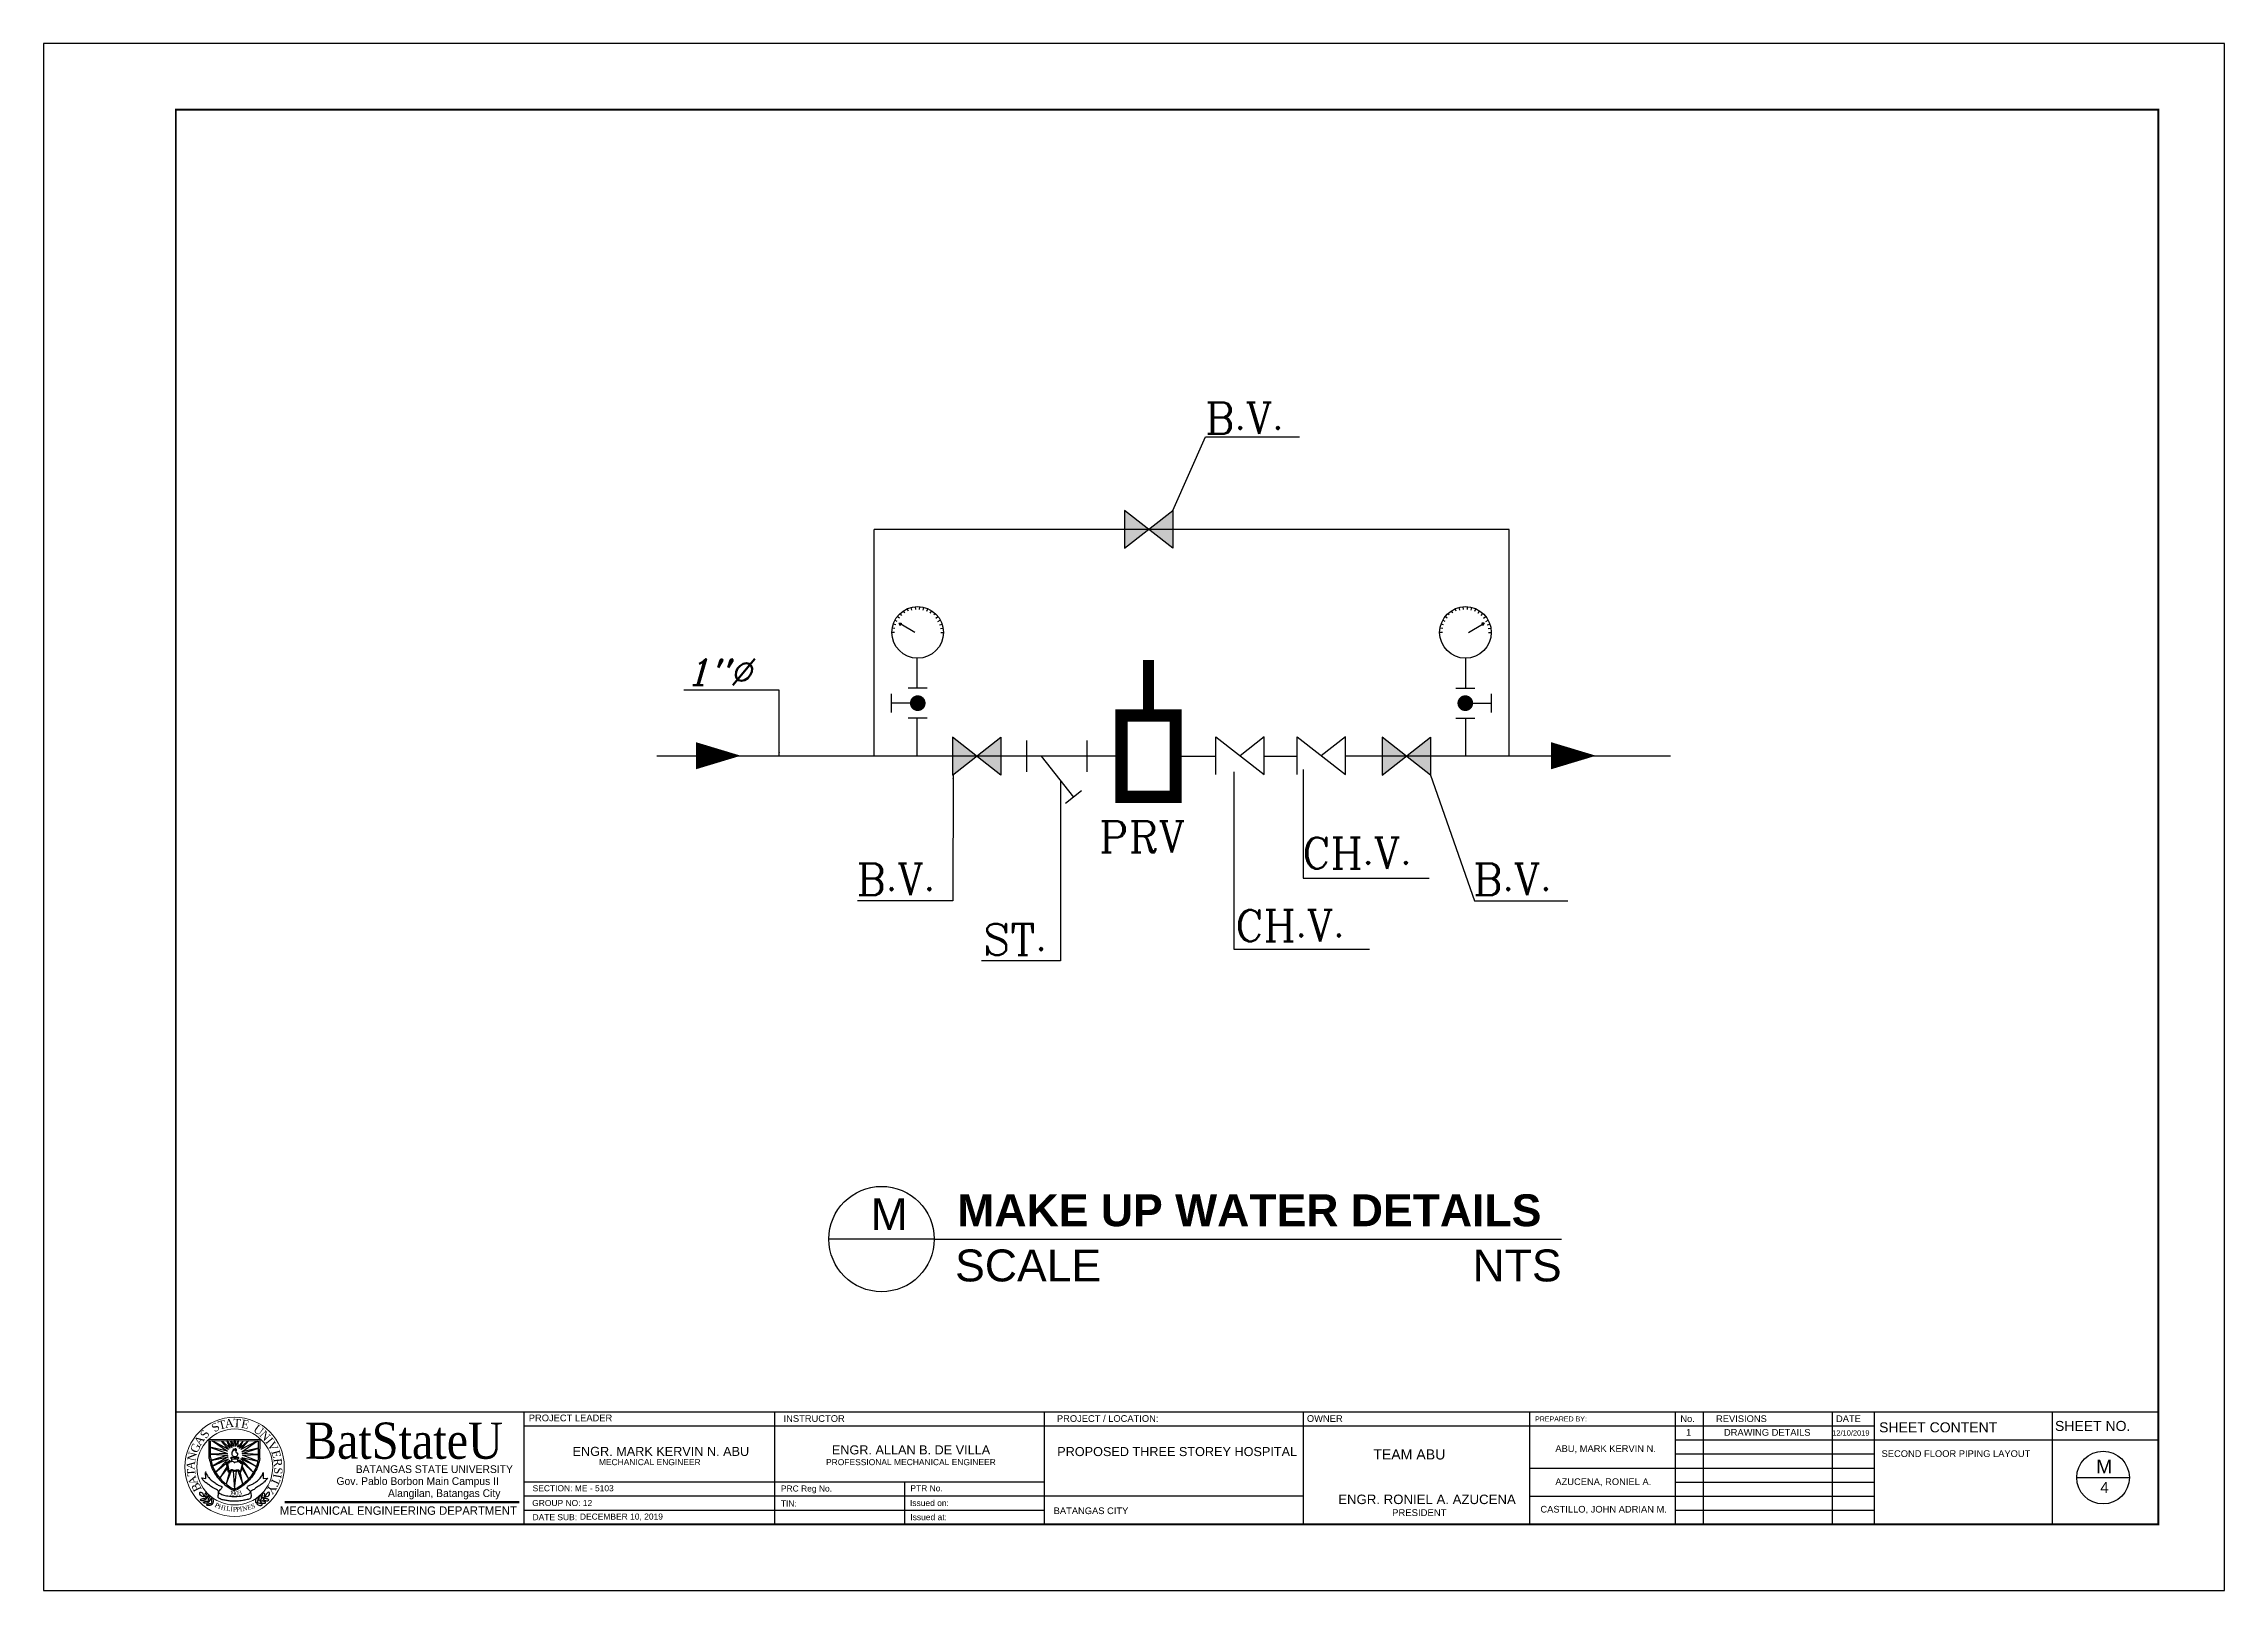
# Model space of a CAD drawing. Header units: millimetres. Extents: x 0 to 27402, y -2 to 21839.
# Drawn here: x 218.6 to 317.8, y -1.9 to 68.5 of the extents above; entities that cross this region are included whole.
import ezdxf
from ezdxf.enums import TextEntityAlignment as Align

# ---------------------------------------------------------------- set-up
doc = ezdxf.new("R2010")
doc.units = ezdxf.units.MM
for name, color, linetype in [('.1', 1, 'Continuous'), ('DUCT', 7, 'Continuous'), ('pump', 42, 'Continuous'), ('SHEET', 3, 'Continuous'), ('text', 7, 'Continuous')]:
    doc.layers.add(name, color=color, linetype=linetype)
for name, color, linetype, lineweight in [('stair', 134, 'Continuous', 0), ('texts', 2, 'Continuous', 18), ('WALL', 4, 'Continuous', 30)]:
    doc.layers.add(name, color=color, linetype=linetype, lineweight=lineweight)
doc.styles.add('arial', font='arial.ttf')
doc.styles.add('CGOTHIC', font='GOTHIC.TTF')
doc.styles.add('GARAMOND', font='GARA.TTF')
doc.styles.add('ROMANT', font='romanc.shx')
doc.styles.get("Standard").update_dxf_attribs({"font": 'arial.ttf'})
doc.dimstyles.get("Standard").update_dxf_attribs({"dimtxt": 0.18, "dimasz": 0.18, "dimexe": 0.18, "dimexo": 0.0625, "dimgap": 0.09, "dimtad": 0, "dimtih": 1, "dimtoh": 1, "dimdec": 4, "dimzin": 0, "dimdsep": 46, "dimtxsty": 'Standard', "dimcen": 0.09, "dimadec": 0, "dimazin": 0, "dimtfac": 1, "dimtdec": 4, "dimtofl": 0, "dimtmove": 0, "dimatfit": 3, "dimfxl": 1, "dimtolj": 1, "dimtzin": 0, "dimarcsym": 0})

msp = doc.modelspace()

# ---------------------------------------------------------------- linework, layer by layer
at = {"layer": '.1', "color": 0}
for p, q in [((317.84, 68.45), (218.564, 68.45)), ((218.564, 68.45), (218.564, -1.946)), ((317.84, -1.946), (317.84, 68.45)), ((218.564, -1.946), (317.84, -1.946))]:
    msp.add_line(p, q, dxfattribs=at)
at = {"layer": '.1', "linetype": 'Continuous', "ltscale": 0.5}
msp.add_line((251.837, 6.183), (251.837, 1.063), dxfattribs=at)
at = {"color": 1}
for p, q in [((269.967, 45.481), (267.763, 47.207)), ((267.763, 47.207), (267.763, 45.481)), ((267.763, 45.481), (269.967, 47.207)), ((269.967, 47.207), (269.967, 45.481)), ((258.335, 39.122), (258.335, 40.481)), ((283.307, 39.122), (283.307, 40.481)), ((257.17, 38.002), (257.17, 38.864)), ((258.785, 39.122), (257.923, 39.122)), ((282.857, 39.122), (283.72, 39.122)), ((284.473, 38.002), (284.473, 38.864)), ((258.785, 37.744), (257.923, 37.744)), ((258.335, 36.027), (258.335, 37.744)), ((282.857, 37.744), (283.72, 37.744)), ((283.307, 36.027), (283.307, 37.744)), ((259.942, 35.159), (262.146, 36.884)), ((262.146, 35.159), (259.942, 36.884)), ((259.942, 36.884), (259.942, 35.159)), ((262.146, 36.884), (262.146, 35.159)), ((263.321, 35.306), (263.321, 36.737)), ((266.076, 35.306), (266.076, 36.737)), ((271.929, 36.905), (274.133, 35.18)), ((271.929, 35.18), (271.929, 36.905)), ((274.133, 36.905), (273.031, 36.042)), ((274.133, 35.18), (274.133, 36.905)), ((275.628, 36.905), (277.832, 35.18)), ((275.628, 35.18), (275.628, 36.905)), ((277.832, 36.905), (276.73, 36.042)), ((277.832, 35.18), (277.832, 36.905)), ((281.701, 35.159), (279.497, 36.884)), ((279.497, 36.884), (279.497, 35.159)), ((279.497, 35.159), (281.701, 36.884)), ((281.701, 36.884), (281.701, 35.159)), ((263.979, 36.022), (265.447, 34.15)), ((265.812, 34.44), (265.082, 33.86))]:
    msp.add_line(p, q, dxfattribs=at)
at = {"color": 6}
for p, q in [((285.274, 46.344), (256.369, 46.344)), ((256.369, 36.022), (256.369, 46.344)), ((285.274, 36.022), (285.274, 46.344)), ((267.631, 36.022), (246.482, 36.022)), ((270.099, 36.022), (271.929, 36.022)), ((274.133, 36.022), (275.628, 36.022)), ((277.832, 36.042), (292.622, 36.042))]:
    msp.add_line(p, q, dxfattribs=at)
for p, q in [((259.108, 14.045), (254.313, 14.045)), ((259.108, 14.045), (287.67, 14.045)), ((226.107, 4.06), (226.107, 4.927)), ((226.932, 4.391), (226.134, 4.565)), ((226.134, 4.565), (226.932, 4.288)), ((226.156, 4.095), (226.156, 4.864)), ((226.932, 4.288), (226.183, 4.256)), ((226.183, 4.256), (226.954, 4.201)), ((226.954, 4.201), (226.183, 3.967)), ((226.183, 3.967), (226.959, 4.136)), ((226.986, 4.467), (226.248, 4.864)), ((226.248, 4.864), (226.932, 4.391)), ((226.959, 4.136), (226.257, 3.705)), ((226.257, 3.705), (226.986, 4.039)), ((226.986, 4.039), (226.39, 3.429)), ((226.39, 3.429), (227.041, 3.974)), ((226.688, 4.864), (226.655, 4.83)), ((226.655, 4.83), (226.986, 4.467)), ((227.046, 4.521), (226.688, 4.864)), ((226.938, 4.864), (226.91, 4.864)), ((226.91, 4.864), (227.046, 4.521)), ((227.127, 4.559), (226.938, 4.864)), ((227.127, 4.864), (227.07, 4.846)), ((227.07, 4.846), (227.127, 4.559)), ((227.117, 4.046), (227.117, 3.945)), ((227.209, 4.603), (227.127, 4.864)), ((227.231, 4.864), (227.209, 4.603)), ((227.307, 4.864), (227.231, 4.864)), ((227.404, 4.864), (227.307, 4.608)), ((227.307, 4.608), (227.307, 4.864)), ((227.396, 4.034), (227.396, 3.933)), ((227.643, 4.864), (227.404, 4.57)), ((227.404, 4.57), (227.442, 4.864)), ((227.442, 4.864), (227.404, 4.864)), ((228.113, 3.417), (227.48, 3.99)), ((227.893, 4.864), (227.486, 4.516)), ((227.486, 4.516), (227.643, 4.864)), ((228.305, 4.864), (227.545, 4.462)), ((227.545, 4.462), (227.893, 4.864)), ((228.251, 3.699), (227.545, 4.039)), ((227.545, 4.039), (228.113, 3.417)), ((227.583, 4.359), (228.305, 4.864)), ((228.354, 4.527), (227.583, 4.359)), ((227.583, 4.104), (228.251, 3.699)), ((227.583, 4.104), (228.321, 3.935)), ((227.605, 4.277), (228.354, 4.527)), ((228.354, 4.245), (227.605, 4.277)), ((227.616, 4.201), (228.354, 4.245)), ((228.321, 3.935), (227.616, 4.201)), ((228.354, 4.088), (228.354, 4.864)), ((228.403, 4.06), (228.419, 4.923)), ((225.76, 3.182), (225.944, 3.144)), ((225.944, 3.144), (225.934, 3.419)), ((226.905, 3.67), (226.593, 3.154)), ((226.593, 3.154), (226.916, 3.588)), ((226.871, 3.832), (226.948, 3.476)), ((226.875, 2.891), (227.122, 3.507)), ((227.03, 3.453), (226.875, 2.891)), ((226.931, 3.824), (226.989, 3.494)), ((227.187, 3.491), (227.255, 2.653)), ((227.255, 2.653), (227.339, 3.496)), ((227.41, 3.491), (227.628, 2.885)), ((227.628, 2.885), (227.507, 3.458)), ((227.607, 3.795), (227.525, 3.488)), ((227.557, 3.47), (227.652, 3.834)), ((227.589, 3.621), (227.892, 3.127)), ((227.892, 3.127), (227.621, 3.692)), ((228.552, 3.422), (228.563, 3.151)), ((228.563, 3.151), (228.744, 3.157))]:
    msp.add_line(p, q)
at = {"const_width": 0.494}
msp.add_lwpolyline([(268.865, 37.872), (268.865, 40.397)], dxfattribs=at)
at = {"const_width": 0.555}
msp.add_lwpolyline([(270.099, 37.872), (270.099, 34.171), (267.631, 34.171), (267.631, 37.872)], close=True, dxfattribs=at)
at = {"color": 1}
for centre in [(258.352, 41.654), (283.291, 41.654)]:
    msp.add_circle(centre, 1.174, dxfattribs=at)
msp.add_circle((256.711, 14.045), 2.398)
for points in [[(226.107, 4.06), (226.178, 3.76), (226.324, 3.424), (226.525, 3.142), (226.927, 2.778), (227.198, 2.621), (227.252, 2.605)], [(226.156, 4.095), (226.227, 3.795), (226.373, 3.458), (226.574, 3.176), (226.976, 2.813), (227.247, 2.656), (227.301, 2.64)], [(228.354, 4.095), (228.284, 3.795), (228.137, 3.458), (227.936, 3.176), (227.535, 2.813), (227.264, 2.656), (227.209, 2.64)], [(228.403, 4.06), (228.333, 3.76), (228.186, 3.424), (227.985, 3.142), (227.584, 2.778), (227.313, 2.621), (227.258, 2.605)], [(226.871, 3.832), (226.87, 3.87), (226.927, 3.878), (226.989, 3.902), (227.064, 3.94), (227.117, 3.945), (227.117, 3.969)], [(226.948, 3.476), (226.998, 3.441), (227.05, 3.453), (227.085, 3.49), (227.122, 3.507), (227.174, 3.507), (227.215, 3.499), (227.256, 3.478), (227.322, 3.493), (227.363, 3.504), (227.41, 3.491), (227.507, 3.458), (227.557, 3.47)], [(226.989, 3.494), (227.044, 3.494), (227.053, 3.517), (227.09, 3.537), (227.154, 3.552), (227.215, 3.523), (227.253, 3.517), (227.302, 3.52), (227.34, 3.537), (227.395, 3.543), (227.43, 3.54), (227.462, 3.517), (227.479, 3.502), (227.525, 3.488)], [(227.651, 3.83), (227.639, 3.873), (227.578, 3.859), (227.543, 3.876), (227.517, 3.908), (227.479, 3.931), (227.447, 3.954), (227.396, 3.954)], [(225.842, 2.313), (225.733, 2.352), (225.683, 2.43), (225.676, 2.506), (225.686, 2.519), (225.752, 2.513), (225.819, 2.453), (225.845, 2.394), (225.853, 2.339), (225.853, 2.311), (225.847, 2.311), (225.832, 2.326), (225.831, 2.326)], [(225.948, 2.202), (225.886, 2.155), (225.798, 2.137), (225.744, 2.139), (225.7, 2.165), (225.699, 2.183), (225.741, 2.21), (225.783, 2.225), (225.834, 2.233), (225.854, 2.239), (225.893, 2.229), (225.944, 2.201), (225.946, 2.194)], [(226.086, 2.083), (226.024, 2.036), (225.936, 2.018), (225.882, 2.02), (225.838, 2.047), (225.837, 2.064), (225.879, 2.091), (225.921, 2.107), (225.973, 2.115), (225.992, 2.12), (226.031, 2.11), (226.083, 2.082), (226.084, 2.076)], [(225.975, 2.238), (226.002, 2.31), (225.996, 2.4), (225.978, 2.452), (225.94, 2.486), (225.923, 2.482), (225.909, 2.434), (225.906, 2.39), (225.913, 2.338), (225.913, 2.317), (225.934, 2.283), (225.975, 2.242), (225.982, 2.242)], [(226.237, 1.976), (226.175, 1.929), (226.088, 1.911), (226.033, 1.913), (225.99, 1.939), (225.988, 1.957), (226.03, 1.984), (226.072, 2), (226.124, 2.007), (226.144, 2.013), (226.182, 2.003), (226.234, 1.975), (226.236, 1.968)], [(226.113, 2.12), (226.141, 2.192), (226.134, 2.281), (226.117, 2.333), (226.079, 2.367), (226.061, 2.364), (226.048, 2.316), (226.044, 2.271), (226.051, 2.219), (226.051, 2.199), (226.072, 2.164), (226.113, 2.123), (226.12, 2.123)], [(226.264, 2.012), (226.292, 2.085), (226.285, 2.174), (226.268, 2.226), (226.23, 2.26), (226.213, 2.257), (226.199, 2.208), (226.195, 2.164), (226.202, 2.112), (226.202, 2.091), (226.223, 2.057), (226.264, 2.016), (226.271, 2.016)], [(228.242, 2.029), (228.218, 2.102), (228.228, 2.191), (228.248, 2.242), (228.287, 2.275), (228.304, 2.271), (228.316, 2.222), (228.317, 2.177), (228.308, 2.126), (228.307, 2.105), (228.285, 2.072), (228.242, 2.032), (228.235, 2.033)], [(228.268, 1.991), (228.327, 1.942), (228.414, 1.92), (228.469, 1.92), (228.514, 1.945), (228.516, 1.962), (228.475, 1.991), (228.433, 2.008), (228.382, 2.018), (228.363, 2.025), (228.323, 2.016), (228.271, 1.99), (228.269, 1.984)], [(228.398, 2.13), (228.373, 2.203), (228.384, 2.292), (228.403, 2.343), (228.442, 2.376), (228.459, 2.372), (228.471, 2.323), (228.473, 2.278), (228.464, 2.227), (228.463, 2.206), (228.441, 2.173), (228.398, 2.133), (228.391, 2.133)], [(228.423, 2.092), (228.483, 2.043), (228.57, 2.021), (228.624, 2.021), (228.669, 2.045), (228.671, 2.063), (228.63, 2.091), (228.589, 2.109), (228.538, 2.119), (228.518, 2.126), (228.479, 2.117), (228.427, 2.091), (228.424, 2.085)], [(228.541, 2.242), (228.516, 2.316), (228.527, 2.405), (228.546, 2.456), (228.585, 2.489), (228.603, 2.484), (228.614, 2.436), (228.616, 2.391), (228.607, 2.34), (228.606, 2.319), (228.584, 2.285), (228.541, 2.246), (228.534, 2.246)], [(228.566, 2.205), (228.626, 2.156), (228.713, 2.134), (228.767, 2.133), (228.812, 2.158), (228.814, 2.176), (228.773, 2.204), (228.732, 2.222), (228.681, 2.232), (228.661, 2.238), (228.622, 2.23), (228.57, 2.204), (228.567, 2.197)], [(228.677, 2.312), (228.787, 2.346), (228.841, 2.422), (228.85, 2.498), (228.841, 2.511), (228.774, 2.508), (228.705, 2.45), (228.677, 2.393), (228.666, 2.338), (228.665, 2.31), (228.672, 2.31), (228.687, 2.324), (228.689, 2.324)]]:
    msp.add_spline(points, degree=3)
for points, end_tangent in [([(227.103, 4.116), (227.191, 4.111), (227.282, 4.107), (227.343, 4.109), (227.398, 4.115), (227.428, 4.112), (227.429, 4.083), (227.429, 4.059), (227.418, 4.038), (227.393, 4.034), (227.342, 4.029), (227.255, 4.029), (227.15, 4.027), (227.124, 4.043), (227.094, 4.062), (227.102, 4.117), (227.102, 4.123)], (-1, 0)), ([(226.931, 3.824), (227.006, 3.865), (227.058, 3.911), (227.111, 3.925), (227.163, 3.931), (227.215, 3.911), (227.235, 3.885), (227.256, 3.87), (227.285, 3.896), (227.351, 3.911), (227.415, 3.923), (227.485, 3.891), (227.531, 3.844), (227.589, 3.824), (227.607, 3.833), (227.607, 3.795)], (0, -1))]:
    msp.add_spline(points, degree=3, dxfattribs=dict(end_tangent=end_tangent))
at = {"start_tangent": (-1, 0)}
msp.add_spline([(227.249, 4.136), (227.18, 4.173), (227.144, 4.229), (227.144, 4.292), (227.144, 4.34), (227.158, 4.365), (227.173, 4.413), (227.194, 4.408), (227.202, 4.456), (227.216, 4.492), (227.235, 4.466), (227.273, 4.432), (227.301, 4.432), (227.299, 4.471), (227.286, 4.505), (227.288, 4.517), (227.323, 4.487), (227.323, 4.46), (227.329, 4.433), (227.329, 4.405), (227.318, 4.36), (227.345, 4.319), (227.377, 4.321), (227.397, 4.268), (227.391, 4.224), (227.36, 4.166), (227.33, 4.14), (227.293, 4.133), (227.247, 4.133), (227.25, 4.133)], degree=3, dxfattribs=at)
for points, knots in [([(228.744, 3.157), (228.748, 3.157), (228.772, 3.153), (228.635, 3.023), (228.55, 2.913), (228.378, 2.817), (228.219, 2.71), (228.103, 2.616), (227.977, 2.575), (228.003, 2.445), (228.034, 2.341), (227.96, 2.214), (227.809, 2.185), (227.611, 2.134), (227.368, 2.115), (227.13, 2.109), (226.919, 2.142), (226.733, 2.162), (226.598, 2.21), (226.525, 2.265), (226.499, 2.314), (226.521, 2.403), (226.539, 2.49), (226.509, 2.642), (226.294, 2.686), (226.13, 2.825), (225.977, 2.943), (225.847, 3.032), (225.802, 3.12), (225.731, 3.187), (225.759, 3.184), (225.788, 3.176)], [1.525096, 1.525096, 1.525096, 1.525096, 1.532073, 1.584612, 1.633558, 1.698069, 1.768711, 1.823631, 1.856154, 1.874433, 1.942755, 1.959564, 2.013837, 2.081716, 2.168665, 2.253261, 2.318126, 2.380396, 2.439479, 2.4572, 2.470092, 2.492272, 2.543518, 2.560297, 2.639259, 2.721631, 2.780104, 2.832648, 2.871086, 2.885372, 2.911145, 2.911145, 2.911145, 2.911145]), ([(225.95, 3.448), (225.899, 3.448), (226.022, 3.285), (226.08, 3.172), (226.236, 3.033), (226.411, 2.931), (226.524, 2.816), (226.708, 2.786), (226.664, 2.694), (226.617, 2.644), (226.553, 2.605), (226.504, 2.507), (226.659, 2.419), (226.835, 2.369), (227.054, 2.331), (227.233, 2.333), (227.444, 2.329), (227.679, 2.358), (227.873, 2.437), (227.98, 2.5), (227.98, 2.568), (227.923, 2.61), (227.886, 2.661), (227.82, 2.695), (227.84, 2.763), (227.901, 2.836), (228.039, 2.858), (228.182, 2.96), (228.318, 3.053), (228.42, 3.157), (228.483, 3.25), (228.539, 3.32), (228.552, 3.41), (228.552, 3.422)], [0, 0, 0, 0, 0.050157, 0.09733, 0.169415, 0.238469, 0.297382, 0.34519, 0.361609, 0.384753, 0.415402, 0.43521, 0.480082, 0.549086, 0.637593, 0.692397, 0.728181, 0.847546, 0.920378, 0.94488, 0.959291, 0.979722, 1.010309, 1.023969, 1.046254, 1.066064, 1.119081, 1.173808, 1.241086, 1.282544, 1.318293, 1.350594, 1.379885, 1.379885, 1.379885, 1.379885]), ([(225.934, 3.442), (225.938, 3.447), (225.947, 3.451), (225.959, 3.451), (225.961, 3.451)], [3.04846765, 3.04846765, 3.04846765, 3.04846765, 3.05886904, 3.06079098, 3.06079098, 3.06079098, 3.06079098]), ([(227.228, 2.985), (227.24, 2.983), (227.261, 2.98), (227.277, 2.982), (227.288, 2.985)], [0, 0, 0, 0, 0.01145534, 0.02007474, 0.02007474, 0.02007474, 0.02007474]), ([(227.228, 2.965), (227.24, 2.963), (227.261, 2.959), (227.277, 2.961), (227.288, 2.964)], [0, 0, 0, 0, 0.01145534, 0.02007474, 0.02007474, 0.02007474, 0.02007474]), ([(227.234, 2.916), (227.244, 2.918), (227.261, 2.92), (227.274, 2.919), (227.281, 2.917)], [0.00178548, 0.00178548, 0.00178548, 0.00178548, 0.01145534, 0.01823656, 0.01823656, 0.01823656, 0.01823656]), ([(227.235, 2.896), (227.245, 2.897), (227.261, 2.899), (227.273, 2.899), (227.279, 2.897)], [0.00231179, 0.00231179, 0.00231179, 0.00231179, 0.01145534, 0.0176246, 0.0176246, 0.0176246, 0.0176246])]:
    msp.add_open_spline(points, degree=3, knots=knots)
at = {"layer": 'DUCT', "color": 1}
for p, q in [((257.93, 42.617), (257.881, 42.729)), ((258.094, 42.673), (258.064, 42.792)), ((258.265, 42.702), (258.255, 42.824)), ((258.439, 42.702), (258.449, 42.824)), ((258.61, 42.673), (258.64, 42.792)), ((258.774, 42.617), (258.824, 42.729)), ((282.868, 42.617), (282.819, 42.729)), ((283.033, 42.673), (283.003, 42.792)), ((283.204, 42.702), (283.194, 42.824)), ((283.377, 42.702), (283.388, 42.824)), ((283.549, 42.673), (283.579, 42.792)), ((283.713, 42.617), (283.762, 42.729)), ((257.315, 41.827), (257.194, 41.847)), ((257.358, 41.995), (257.242, 42.035)), ((257.428, 42.154), (257.32, 42.213)), ((257.523, 42.3), (257.426, 42.375)), ((257.497, 42.071), (257.61, 42.071)), ((257.497, 42.071), (257.554, 41.974)), ((257.61, 42.071), (257.554, 41.974)), ((257.64, 42.428), (257.557, 42.518)), ((258.22, 41.654), (257.582, 42.022)), ((257.777, 42.534), (257.71, 42.637)), ((258.927, 42.534), (258.994, 42.637)), ((259.092, 42.458), (259.147, 42.518)), ((259.182, 42.3), (259.278, 42.375)), ((259.277, 42.154), (259.384, 42.213)), ((259.346, 41.995), (259.462, 42.035)), ((259.389, 41.827), (259.51, 41.847)), ((282.254, 41.827), (282.133, 41.847)), ((282.296, 41.995), (282.181, 42.035)), ((282.366, 42.154), (282.258, 42.213)), ((282.461, 42.3), (282.364, 42.375)), ((282.55, 42.458), (282.496, 42.518)), ((282.716, 42.534), (282.649, 42.637)), ((283.423, 41.654), (284.061, 42.022)), ((283.866, 42.534), (283.933, 42.637)), ((284.003, 42.428), (284.086, 42.518)), ((284.145, 42.071), (284.033, 42.071)), ((284.033, 42.071), (284.089, 41.974)), ((284.145, 42.071), (284.089, 41.974)), ((284.12, 42.3), (284.217, 42.375)), ((284.215, 42.154), (284.323, 42.213)), ((284.285, 41.995), (284.401, 42.035)), ((284.328, 41.827), (284.448, 41.847)), ((257.301, 41.654), (257.178, 41.654)), ((259.403, 41.654), (259.526, 41.654)), ((282.239, 41.654), (282.117, 41.654)), ((284.342, 41.654), (284.464, 41.654)), ((258.359, 38.433), (257.17, 38.433)), ((283.284, 38.433), (284.473, 38.433))]:
    msp.add_line(p, q, dxfattribs=at)
at = {"layer": 'DUCT', "color": 1, "const_width": 0.358}
for points in [[(258.537, 38.433, -1), (258.18, 38.433, -1)], [(283.105, 38.433, 1), (283.463, 38.433, 1)]]:
    msp.add_lwpolyline(points, format="xyb", close=True, dxfattribs=at)
at = {"layer": 'DUCT', "color": 1}
for points in [[(248.256, 36.041, 1.236, 0, 0), (250.305, 36.041, 1.236, 0, 0)], [(287.186, 36.041, 1.236, 0, 0), (289.236, 36.041, 1.236, 0, 0)]]:
    msp.add_lwpolyline(points, format="xyseb", dxfattribs=at)
for points in [[(267.763, 45.481), (267.763, 47.207), (268.865, 46.344)], [(269.967, 45.481), (269.967, 47.207), (268.865, 46.344)], [(259.942, 35.159), (259.942, 36.884), (261.044, 36.022)], [(262.146, 35.159), (262.146, 36.884), (261.044, 36.022)], [(279.497, 35.159), (279.497, 36.884), (280.599, 36.022)], [(281.701, 35.159), (281.701, 36.884), (280.599, 36.022)]]:
    msp.add_solid(points, dxfattribs=at)
at = {"layer": 'SHEET', "color": 1}
for p, q in [((224.581, 6.183), (314.832, 6.183)), ((240.427, 6.184), (240.427, 1.063)), ((240.427, 6.183), (240.427, 1.063)), ((251.837, 6.184), (251.837, 1.063)), ((251.837, 6.183), (251.837, 1.063)), ((264.127, 1.063), (264.127, 6.183)), ((275.904, 6.183), (275.904, 1.063)), ((286.206, 6.183), (286.206, 1.063)), ((292.835, 6.183), (292.835, 1.063)), ((294.116, 6.183), (294.116, 1.063)), ((299.98, 6.183), (299.98, 1.063)), ((301.9, 6.183), (301.9, 1.063)), ((309.995, 6.183), (309.995, 1.063)), ((240.427, 5.543), (296.998, 5.543)), ((295.239, 5.543), (301.9, 5.543)), ((292.835, 4.903), (303.596, 4.903)), ((292.835, 4.263), (301.9, 4.263)), ((300.234, 4.903), (314.832, 4.903)), ((240.427, 2.993), (264.127, 2.993)), ((257.761, 2.993), (257.761, 1.063)), ((286.206, 3.623), (296.998, 3.623)), ((292.835, 2.983), (301.9, 2.983)), ((295.239, 3.623), (301.9, 3.623)), ((311.116, 3.187), (313.516, 3.187)), ((240.427, 2.35), (275.904, 2.35)), ((286.206, 2.343), (296.998, 2.343)), ((295.239, 2.343), (301.9, 2.343)), ((240.427, 1.706), (250.761, 1.706)), ((240.427, 1.706), (264.127, 1.706)), ((251.837, 1.706), (262.171, 1.706)), ((292.835, 1.703), (301.9, 1.703))]:
    msp.add_line(p, q, dxfattribs=at)
msp.add_circle((312.316, 3.187), 1.2, dxfattribs=at)
at = {"layer": 'stair'}
for p, q in [((226.107, 4.927), (228.419, 4.923)), ((226.156, 4.864), (228.354, 4.864))]:
    msp.add_line(p, q, dxfattribs=at)
msp.add_circle((227.259, 3.677), 2.263, dxfattribs=at)
at = {"layer": 'stair', "lineweight": 20}
for centre, radius in [((227.259, 3.677), 2.263), ((227.267, 3.671), 1.728)]:
    msp.add_circle(centre, radius, dxfattribs=at)
at = {"layer": 'texts', "color": 85, "linetype": 'Continuous', "lineweight": 50}
msp.add_line((229.545, 2.071), (240.206, 2.071), dxfattribs=at)
at = {"layer": 'WALL', "color": 1, "linetype": 'Continuous', "const_width": 0.0853}
msp.add_lwpolyline([(224.581, 1.063), (314.832, 1.063), (314.832, 65.442), (224.581, 65.442)], close=True, dxfattribs=at)

# ---------------------------------------------------------------- texts
at = {"attachment_point": 1, "style": 'arial'}
for s, width, insert, char_height in [('M', 0.03855, (256.216, 15.904), 1.452), ('{\\fArial|b1|i0|c0|p34;MAKE UP WATER DETAILS}', 43.36072, (260.158, 16.079), 1.45195), ('\\pxt21;SCALE                              NTS', 49.36036, (260.059, 13.568), 1.45195)]:
    msp.add_mtext_dynamic_manual_height_columns(s, width=width, gutter_width=1, heights=[0], dxfattribs=dict(at, insert=insert, char_height=char_height))
at = {"attachment_point": 1}
for s, insert, char_height, width, rotation in [('{\\fTimes New Roman|b0|i0|c0|p18;\\C1;A}', (225.38, 4.815), 0.37713, 29.67394, 56.11039), ('{\\fTimes New Roman|b0|i0|c0|p18;\\C1;S}', (225.655, 5.142), 0.37713, 29.67394, 56.11039), ('{\\fTimes New Roman|b0|i0|c0|p18;\\C1;S}', (226.154, 5.557), 0.37713, 29.67394, 33.23179), ('{\\fTimes New Roman|b0|i0|c0|p18;\\C1;T}', (226.47, 5.734), 0.37713, 29.67394, 14.44799), ('{\\fTimes New Roman|b0|i0|c0|p18;\\C1;A}', (226.793, 5.831), 0.37713, 29.67394, 5.71852), ('{\\fTimes New Roman|b0|i0|c0|p18;\\C1;T}', (227.209, 5.865), 0.37713, 0.3193, 356.81503), ('{\\fTimes New Roman|b0|i0|c0|p18;\\C1;E}', (227.606, 5.837), 0.37713, 29.67394, 348.69045), ('{\\fTimes New Roman|b0|i0|c0|p18;\\C1;U}', (228.298, 5.628), 0.37713, 29.67394, 323.50126), ('{\\fTimes New Roman|b0|i0|c0|p18;\\C1;N}', (228.634, 5.371), 0.37713, 29.67394, 314.13564), ('{\\fTimes New Roman|b0|i0|c0|p18;\\C1;I}', (228.935, 5.057), 0.37713, 29.67394, 308.6454), ('{\\fTimes New Roman|b0|i0|c0|p18;\\C1;N}', (225.092, 3.99), 0.37713, 29.67394, 77.56161), ('{\\fTimes New Roman|b0|i0|c0|p18;\\C1;G}', (225.216, 4.428), 0.37713, 29.67394, 65.93474), ('{\\fTimes New Roman|b0|i0|c0|p18;\\C1;V}', (229.066, 4.888), 0.37713, 29.67394, 298.20017), ('{\\fTimes New Roman|b0|i0|c0|p18;\\C1;E}', (229.291, 4.476), 0.37713, 29.67394, 285.47868), ('{\\fTimes New Roman|b0|i0|c0|p18;\\C1;R}', (229.399, 4.084), 0.37713, 29.67394, 276.19955), ('{\\fTimes New Roman|b0|i0|c0|p18;\\C1;A}', (225.061, 3.556), 0.37713, 29.67394, 85.53705), ('{\\fTimes New Roman|b0|i0|c0|p18;\\C1;T}', (225.112, 3.235), 0.37713, 29.67394, 94.26652), ('{\\fTimes New Roman|b0|i0|c0|p18;\\C1;A}', (225.246, 2.802), 0.37713, 29.67394, 110.36673), ('{\\fTimes New Roman|b0|i0|c0|p18;\\C1;T}', (229.357, 3.072), 0.37713, 29.67394, 245.97799), ('{\\fTimes New Roman|b0|i0|c0|p18;\\C1;I}', (229.404, 3.317), 0.37713, 29.67394, 259.8108), ('{\\fTimes New Roman|b0|i0|c0|p18;\\C1;S}', (229.446, 3.642), 0.37713, 29.67394, 266.05857), ('{\\fTimes New Roman|b0|i0|c0|p18;\\C1;B}', (225.428, 2.496), 0.37713, 29.67394, 115.18408), ('{\\fTimes New Roman|b0|i0|c0|p18;\\C1;P}', (226.423, 2.057), 0.21119, 29.67394, 333.24497), ('{\\fTimes New Roman|b0|i0|c0|p18;\\C1;P}', (226.429, 2.057), 0.21119, 29.67394, 333.24497), ('{\\fTimes New Roman|b0|i0|c0|p18;\\C1;1}', (227.045, 2.601), 0.21119, 29.67394, 350.69674), ('{\\fTimes New Roman|b0|i0|c0|p18;\\C1;9}', (227.126, 2.579), 0.21119, 29.67394, 359.89652), ('{\\fTimes New Roman|b0|i0|c0|p18;\\C1;0}', (227.283, 2.575), 0.21119, 29.67394, 359.89652), ('{\\fTimes New Roman|b0|i0|c0|p18;\\C1;3}', (227.397, 2.577), 0.21119, 29.67394, 14.57269), ('{\\fTimes New Roman|b0|i0|c0|p18;\\C1;S}', (227.988, 1.969), 0.21119, 29.67394, 14.57269), ('{\\fTimes New Roman|b0|i0|c0|p18;\\C1;Y}', (229.207, 2.721), 0.37713, 29.67394, 237.49398), ('{\\fTimes New Roman|b0|i0|c0|p18;\\C1;H}', (226.555, 1.983), 0.21119, 29.67394, 342.36893), ('{\\fTimes New Roman|b0|i0|c0|p18;\\C1;I}', (226.77, 1.913), 0.21119, 29.67394, 350.74463), ('{\\fTimes New Roman|b0|i0|c0|p18;\\C1;L}', (226.901, 1.893), 0.21119, 29.67394, 350.69674), ('{\\fTimes New Roman|b0|i0|c0|p18;\\C1;I}', (227.077, 1.86), 0.21119, 29.67394, 357.83253), ('{\\fTimes New Roman|b0|i0|c0|p18;\\C1;P}', (227.183, 1.851), 0.21119, 29.67394, 359.89652), ('{\\fTimes New Roman|b0|i0|c0|p18;\\C1;P}', (227.316, 1.844), 0.21119, 29.67394, 7.51618), ('{\\fTimes New Roman|b0|i0|c0|p18;\\C1;I}', (227.477, 1.851), 0.21119, 29.67394, 9.03911), ('{\\fTimes New Roman|b0|i0|c0|p18;\\C1;N}', (227.586, 1.861), 0.21119, 29.67394, 12.92447), ('{\\fTimes New Roman|b0|i0|c0|p18;\\C1;E}', (227.809, 1.917), 0.21119, 29.67394, 14.57269)]:
    msp.add_mtext(s, dxfattribs=dict(at, insert=insert, char_height=char_height, width=width, rotation=rotation))
at = {"layer": 'DUCT', "color": 7, "style": 'ROMANT'}
for s, p in [('B.V.', (271.445, 50.69)), ('PRV', (266.613, 31.636)), ('CH.V.', (275.858, 30.894)), ('B.V.', (255.575, 29.701)), ('B.V.', (283.643, 29.701)), ('CH.V.', (272.811, 27.593)), ('ST.', (261.334, 26.965))]:
    msp.add_text(s, height=1.4304, dxfattribs=at).set_placement(p)
at = {"layer": 'DUCT', "color": 7, "style": 'ROMANT', "oblique": 16}
msp.add_text('1"%%C', height=1.192, dxfattribs=at).set_placement((247.82, 39.257))
at = {"layer": 'SHEET', "color": 1, "style": 'arial'}
for s, height, p in [('M', 0.624, (312.006, 3.374)), ('4', 0.499, (312.187, 2.487))]:
    msp.add_text(s, height=height, dxfattribs=at).set_placement(p)
at = {"layer": 'text', "style": 'arial'}
for s, height, p in [('PROJECT LEADER', 0.30409, (240.651, 5.751)), ('INSTRUCTOR', 0.304, (252.25, 5.724)), ('PROJECT / LOCATION:', 0.30402, (264.692, 5.724)), ('PROJECT / LOCATION:', 0.30402, (264.692, 5.724)), ('PROJECT / LOCATION:', 0.30402, (264.692, 5.724)), ('OWNER', 0.304, (276.073, 5.724)), ('PREPARED BY: ', 0.22802, (286.464, 5.742)), ('No.', 0.304, (293.073, 5.716)), ('REVISIONS', 0.304, (294.699, 5.716)), ('DATE', 0.304, (300.16, 5.716)), ('1', 0.304, (293.335, 5.097)), ('DRAWING DETAILS', 0.30402, (295.059, 5.092)), ('12/10/2019', 0.2432, (299.986, 5.097)), ('SHEET CONTENT', 0.45603, (302.122, 5.247)), ('SHEET NO.', 0.456, (310.129, 5.31)), ('ENGR. MARK KERVIN N. ABU', 0.41257, (242.645, 4.174)), ('MECHANICAL ENGINEER', 0.27505, (243.842, 3.753)), ('PROFESSIONAL MECHANICAL ENGINEER', 0.27505, (254.183, 3.753)), ('ENGR. ALLAN B. DE VILLA', 0.41257, (254.449, 4.242)), ('PROPOSED THREE STOREY HOSPITAL', 0.41257, (264.707, 4.166)), ('TEAM ABU', 0.4598, (279.093, 4.012)), ('ABU, MARK KERVIN N.', 0.30402, (287.384, 4.354)), ('SECOND FLOOR PIPING LAYOUT', 0.30402, (302.234, 4.126)), ('AZUCENA, RONIEL A.', 0.30402, (287.384, 2.848)), ('GROUP NO: 12', 0.27505, (240.807, 1.893)), ('SECTION: ME - 5103', 0.27505, (240.825, 2.566)), ('TIN:', 0.275, (252.128, 1.87)), ('PRC Reg No.', 0.27505, (252.128, 2.553)), ('Issued on:', 0.275, (258.004, 1.893)), ('PTR No.', 0.275, (258.023, 2.566)), ('ENGR. RONIEL A. AZUCENA', 0.43038, (277.498, 1.982)), ('DATE SUB:', 0.275, (240.822, 1.249)), ('DECEMBER 10, 2019', 0.27505, (242.979, 1.276)), ('Issued at:', 0.275, (258.02, 1.249)), ('BATANGAS CITY', 0.30402, (264.545, 1.525)), ('PRESIDENT', 0.3099, (279.951, 1.438)), ('CASTILLO, JOHN ADRIAN M.', 0.30402, (286.704, 1.596))]:
    msp.add_text(s, height=height, dxfattribs=at).set_placement(p)
at = {"layer": 'text', "width": 1}
for s, height, style, p in [('BatStateU', 1.6503, 'GARAMOND', (234.965, 4.044)), ('Gov. Pablo Borbon Main Campus II', 0.35128, 'CGOTHIC', (235.592, 2.852)), ('BATANGAS STATE UNIVERSITY', 0.35128, 'CGOTHIC', (236.351, 3.397)), ('Alangilan, Batangas City', 0.35128, 'CGOTHIC', (236.8, 2.303))]:
    msp.add_text(s, height=height, dxfattribs=dict(at, style=style)).set_placement(p, align=Align.CENTER)
at = {"layer": 'WALL', "color": 250, "linetype": 'Continuous', "lineweight": 0, "insert": (229.32, 1.878), "char_height": 0.38403, "width": 12.18966, "attachment_point": 1}
msp.add_mtext('{\\fCentury Gothic|b0|i0|c0|p34;\\C7;MECHANICAL ENGINEERING DEPARTMENT}', dxfattribs=at)

# ---------------------------------------------------------------- leaders
at = {"layer": 'pump'}
for points in [[(269.967, 47.207), (271.452, 50.551), (275.737, 50.551)], [(252.055, 36.011), (252.05, 39.027), (247.713, 39.028)], [(259.964, 35.159), (259.955, 29.443), (255.621, 29.443)], [(264.858, 34.901), (264.858, 26.706), (261.254, 26.706)], [(272.746, 35.306), (272.746, 27.244), (278.918, 27.244)], [(275.905, 35.414), (275.905, 30.476), (281.642, 30.476)], [(281.701, 35.159), (283.702, 29.443), (287.946, 29.443)]]:
    msp.add_leader(points, dimstyle='Standard', override={"dimgap": 0.09, "dimtad": 0, "dimarcsym": 1}, dxfattribs=at)

doc.saveas('drawing.dxf')
